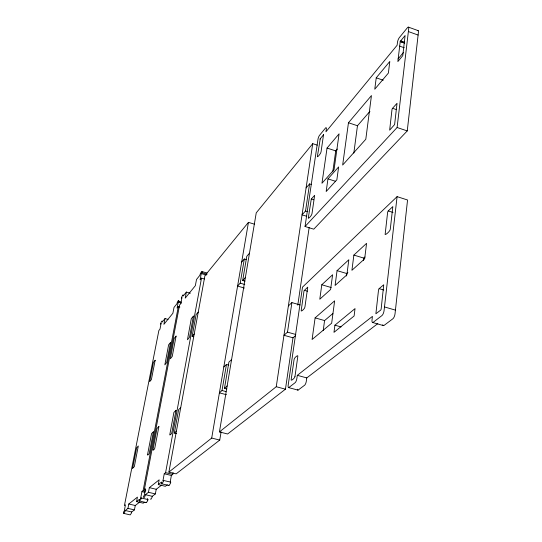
<?xml version="1.0" encoding="UTF-8"?>
<svg xmlns="http://www.w3.org/2000/svg" width="542" height="542" viewBox="0 0 542 542"><rect width="100%" height="100%" fill="white"/><g stroke="black" fill="none" stroke-linecap="round" stroke-linejoin="round"><path stroke-width="0.81" d="M305.038 226.495L397.103 127.505L408.715 28.631A3.747 1.084 -69.4 0 0 407.428 27.71L399.4 37.533A3.686 1.057 -69.6 0 0 397.469 42.351L397.123 45.237L325.952 131.787L326.338 129.165A3.157 0.827 -71.6 0 0 325.505 128.027L319.529 135.344A3.116 0.806 -71.7 0 0 317.964 139.375L305.038 226.495L313.771 229.171L407.252 130.913L418.438 32.127A3.74 1.111 -69.2 0 0 417.53 30.779M397.09 196.644L384.068 310.586A4.045 1.436 -73.4 0 1 381.893 315.607L373.275 322.266A3.984 1.396 -73.6 0 1 372.015 319.976L372.435 316.386L297.314 375.335L296.86 378.512A3.428 1.03 -75 0 1 295.139 382.672L288.94 387.462A3.381 1.009 -75.1 0 1 288.175 385.274L302.497 287.145L397.09 196.644L407.557 199.991L395.03 313.791A4.038 1.47 -73.4 0 1 392.842 318.798L384.082 325.39A3.97 1.43 -73.6 0 1 382.794 324.712M363.479 260.492L363.777 258.094L365.003 256.983M376.229 77.811L374.766 89.22L388.377 73.068L389.813 61.463L376.229 77.811L383.221 80.23M353.872 255.086L351.921 270.295L364.658 258.832L366.575 243.331L353.872 255.086L363.777 258.094M346.379 275.986L346.697 273.514L347.889 272.436M334.915 325.18L333.974 332.341L354.109 315.986L355.037 308.601L334.915 325.18L341.047 326.934M337.063 270.641L335.078 285.458L346.873 274.841L348.831 259.747L337.063 270.641L346.697 273.514M353.818 153.101L357.469 125.744L369.949 111.306M348.465 122.743L342.659 165.059L365.803 139.253L371.453 95.568L348.465 122.743L357.469 125.744M323.222 330.552L324.577 320.573L332.903 313.5M321.792 284.76L319.787 299.225L330.613 289.475L332.605 274.76L321.792 284.76L331.182 287.524M315.112 317.863L312.09 339.502L331.67 323.188L334.644 300.844L315.112 317.863L324.577 320.573M377.815 323.601L306.772 377.909L306.332 381.08A3.421 1.057 -75 0 1 304.604 385.226L298.296 389.983A3.374 1.03 -75.1 0 1 297.443 389.224M327.964 178.867L326.169 191.522L336.86 179.775L338.642 166.916L327.964 178.867L335.403 181.245M332.781 171.834L335.728 150.893L337.32 149.043M327.043 148.061L321.962 183.271L334.055 169.673L339.082 133.827L327.043 148.061L335.728 150.893M317.273 145.148L312.734 143.671L256.244 212.843L219.429 431.906L227.606 433.993L285.451 389.183L292.992 337.815L295.376 335.735M297.782 305.139L309.157 227.518M292.992 337.815L283.974 335.288L287.497 332.144L291.901 302.592L300.126 304.963M306.725 216.292L302.043 214.849L305.539 210.987L309.577 183.901L311.128 184.388M219.429 431.906L276.251 386.717L312.734 143.671M179.876 307.043L178.311 306.609L177.092 308.107L178.23 302.165L178.84 301.406C179.131 298.52 176.841 302.693 177.017 303.676L174.016 307.402L172.878 313.283L163.894 324.333L165.019 318.567L168.027 319.401M254.327 224.144L248.439 222.355L204.93 275.641L168.894 472.102L176.136 473.864L219.74 440.084L221.116 431.879M244.388 288.039L237.586 286.074L240.214 283.168L244.32 258.988L246.576 259.652M226.509 394.725L219.408 392.855L222.024 390.518L226.448 364.454L228.805 365.091M226.861 388.98L224.469 388.343L228.9 362.117L231.59 359.57M244.977 281.135L242.687 280.471L246.766 256.325L249.462 253.222M168.894 472.102L211.705 438.051L248.439 222.355M170.215 481.892L171.38 475.469L172.756 474.399L173.054 472.739M204.436 278.981L201.495 278.134L165.588 472.658L164.246 473.742L162.905 480.971L163.576 480.449L170.75 482.177A2.032 0.447 -76.2 0 1 170.398 483.518L168.996 485.53L161.726 483.796L161.462 483.166A2.039 0.434 -76.2 0 1 161.57 482.021L158.284 484.595L165.357 486.296L167.37 484.758M190.337 293.208L186.367 292.077L185.222 298.134L195.35 285.681L196.509 279.489L199.896 275.282A1.87 0.379 -74 0 1 200.222 274.062L201.319 271.915L202.03 271.806A1.843 0.373 -74 0 1 201.956 272.728L201.265 273.581L200.113 279.835L201.495 278.134M176.685 433.641L174.328 433.044L178.636 409.617L180.716 407.652M193.643 336.751L192.125 336.338L196.136 314.563L198.237 312.145M150.33 499.026L151.042 499.175L151.923 497.556A1.904 0.393 -76.3 0 0 152.255 496.296L155.358 493.931L156.225 489.284L161.563 485.151M158.284 484.595L159.172 479.826L149.348 487.644L148.474 492.292L145.425 494.683A1.904 0.386 -76.3 0 1 145.093 495.944L144.084 497.692L143.508 497.177A1.883 0.379 -76.3 0 1 143.623 496.093L144.219 495.625L145.534 488.742L144.335 489.704L145.839 490.056M147.648 498.511L147.356 500.022L147.959 499.568L141.211 497.976L140.622 498.437L141.929 491.621L143.108 490.673L178.311 306.609M144.335 489.704L179.585 305.065L180.825 303.54L181.963 297.544L181.346 298.317A1.762 0.339 -74.3 0 1 181.651 297.158L182.796 295.004L183.264 294.956L183.21 296L186.367 292.077M165.019 318.567L162.214 322.056L162.16 320.898L161.353 321.806L160.547 324.116L161.103 323.432L159.978 329.143L158.874 330.498L124.409 505.666L125.466 504.819L124.186 511.323L123.657 511.736A1.816 0.339 -76.3 0 0 123.535 512.779L123.712 513.389L130.229 514.9L131.374 513.186A1.829 0.352 -76.4 0 0 131.692 511.987L134.43 509.893L135.276 505.51L139.68 502.102M144.402 502.278L143.224 503.179L136.564 501.614L137.431 497.116L128.793 503.999L127.939 508.382L125.249 510.489A1.829 0.346 -76.3 0 1 124.931 511.689L123.8 513.409M320.281 138.684L317.429 156.137C316.616 158.562 321.088 153.474 321.054 151.828L323.527 134.673L323.222 135.114M319.943 139.098L323.581 134.762M400.741 40.833L405.111 35.515L402.774 55.636L397.862 61.571L400.226 41.565L400.687 40.819L404.447 42.154M398.011 58.983L403.438 52.513M241.685 262.016L244.32 258.988M306.088 187.911L309.577 183.901M192.125 336.338L194.226 334.021M242.687 280.471L245.384 277.49M304.428 290.356L307.741 287.138L304.943 306.88C305.18 308.534 300.275 312.768 301.237 310.254L304.021 290.837L304.387 290.309L307.436 291.23M223.826 366.934L226.448 364.454M288.385 305.918L291.901 302.592M392.489 108.312L392.015 109.355L389.651 130.148L394.617 124.565L397.035 103.292L392.564 108.285L396.432 109.606M174.328 433.044L176.394 431.202M224.469 388.343L227.152 385.945M311.298 199.002L308.357 217.579C307.497 220.079 312.104 215.255 312.002 213.623L314.645 195.31L311.345 198.995L313.75 199.768M136.564 501.614L139.45 499.351A1.877 0.373 -76.3 0 0 139.335 500.422L139.551 501.032L146.387 502.63L147.627 500.808A1.863 0.379 -76.3 0 0 147.959 499.568M388.235 210.933L387.666 211.99L385.213 233.69C383.817 236.712 390.667 231.014 390.301 229.042L392.835 206.583L388.235 210.933L393.018 212.444M379.143 288.629L378.56 289.658L375.884 313.784L380.721 310.078L381.121 309.272L383.729 284.78L379.143 288.629L383.783 290.045M161.726 483.796L163.223 481.791A2.039 0.434 -76.2 0 0 163.576 480.449M139.551 501.032L140.879 499.216A1.87 0.373 -76.3 0 0 141.211 497.976M127.939 508.382L134.43 509.893M125.249 510.489L131.692 511.987M128.793 503.999L135.276 505.51M143.108 490.673L145.351 491.208M148.474 492.292L155.358 493.931M141.929 491.621L144.91 492.326M145.425 494.683L152.255 496.303M149.348 487.644L156.225 489.284M165.588 472.658L172.756 474.399M164.246 473.742L171.38 475.469M211.705 438.051L219.74 440.084M222.024 390.518L225.994 391.561M276.251 386.717L285.451 389.183M288.635 387.605L297.992 390.118M297.314 375.335L306.772 377.909M178.84 301.406L181.177 302.063M287.497 332.144L295.817 334.482M178.23 302.165L181.34 303.039M201.841 271.515L206.963 272.999M240.214 283.168L244.774 284.489M201.956 272.728L207.085 274.205M372.489 322.443L383.275 325.559M201.265 273.581L206.387 275.058M384.488 306.928L395.43 310.139M305.539 210.987L307.897 211.712M397.103 127.505L407.252 130.913M399.515 46.09L404.298 47.784M404.732 42.96L400.152 41.551L404.589 43.15M408.37 31.551L418.106 35.054M408.478 27.147L418.187 30.643M168.874 485.517L168.637 485.131M146.279 502.61L146.083 502.238M132.641 468.227L134.321 466.635L138.305 445.971L136.645 447.794L132.641 468.227M193.419 316.108L189.524 337.226L187.451 339.773L191.299 318.635L193.419 316.108M175.994 410.314L171.868 432.53C172.017 433.661 169.165 436.161 169.856 434.338L173.901 412.394L175.994 410.314M176.082 336.135L172.234 356.433L170.344 358.77L174.145 338.445L176.082 336.135M170.506 342.558L166.672 362.591L164.843 364.861L168.63 344.8L170.506 342.558M158.901 426.568L154.816 447.97C154.998 448.986 152.363 451.283 152.993 449.609L156.99 428.465L158.901 426.568M153.413 431.771L149.355 452.868C149.538 453.884 146.929 456.14 147.587 454.453L151.564 433.607L153.413 431.771M155.154 360.294L151.381 379.59L149.68 381.67L153.433 362.354L155.154 360.294M294.95 376.649C294.909 378.194 290.214 381.907 291.21 379.339L294.069 359.617C293.805 357.977 298.791 353.953 297.788 356.561L294.95 376.649"/></g></svg>
